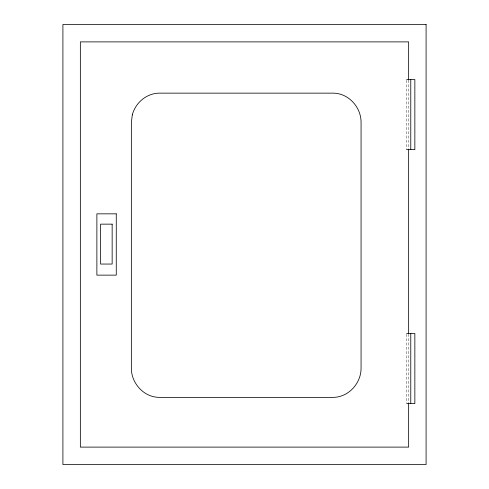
<?xml version="1.0" encoding="UTF-8"?>
<svg xmlns="http://www.w3.org/2000/svg" width="489" height="489" viewBox="0 0 489 489"><rect width="100%" height="100%" fill="white"/><g stroke="black" fill="none" stroke-linecap="round" stroke-linejoin="round"><path stroke-width="0.37" stroke-dasharray="2.44 1.83" d="M408.651 80.318L408.651 148.87M408.651 334.17L408.651 402.086M406.683 80.318L406.683 149.634M406.683 334.28L406.683 402.832"/><path stroke-width="0.73" d="M406.683 79.56L414.855 79.56L414.855 149.634L406.683 149.634M406.683 333.516L414.855 333.516L414.855 403.59L406.683 403.59M410.772 79.56L410.772 149.634M410.772 333.516L410.772 403.59M408.651 80.043L408.651 41.889L80.349 41.889L80.349 447.111L408.651 447.111L408.651 402.85M408.651 149.487L408.651 333.516M132.305 114.866L131.352 122.452L131.352 368.052C131.199 383.242 143.876 397.374 159.359 397.361L333.058 397.361C348.541 397.374 361.218 383.242 361.065 368.052L361.065 122.452C361.218 107.256 348.541 93.124 333.058 93.142L159.359 93.142C146.663 93.234 135.447 102.714 132.305 114.866M426.09 24.45L62.91 24.45L62.91 464.55L426.09 464.55L426.09 24.45M116.266 213.84L96.877 213.84L96.877 275.136L116.266 275.136L116.266 213.84M112.152 224.145L100.593 224.145L100.593 264.048L112.152 264.048L112.152 224.145"/></g></svg>
